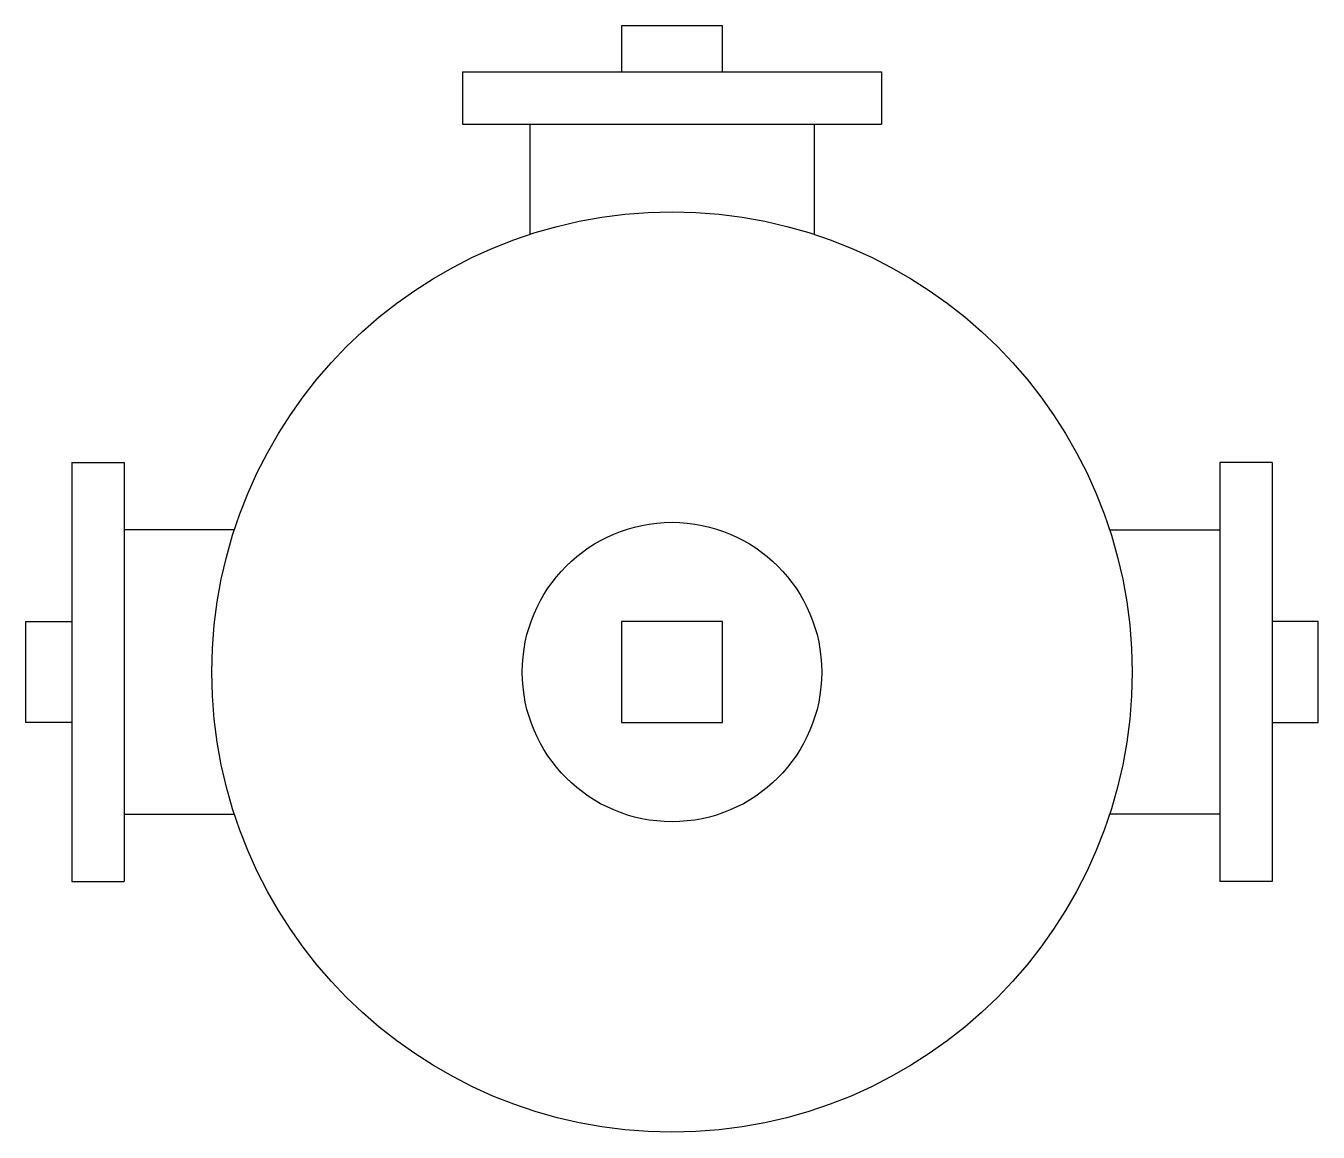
# Model space of a CAD drawing. Extents: x -1.38 to 1.38, y -0.98 to 1.38.
import ezdxf

# ---------------------------------------------------------------- set-up
doc = ezdxf.new("R2010")
doc.units = 0
doc.header["$MEASUREMENT"] = 0

msp = doc.modelspace()

# ---------------------------------------------------------------- linework, layer by layer
for p, q in [((0.1078, 1.3824), (-0.1078, 1.3824)), ((0.1078, 1.2841), (0.1078, 1.3824)), ((-0.4482, 1.2841), (-0.4482, 1.1723)), ((0.4482, 1.2841), (0.4482, 1.1723)), ((-0.3043, 1.1723), (-0.3043, 0.9362)), ((0.3043, 1.1723), (0.3043, 0.9362)), ((-1.2841, 0.4482), (-1.1723, 0.4482)), ((-1.2841, 0.4482), (-1.2841, -0.4482)), ((-1.1723, 0.4482), (-1.1723, -0.4482)), ((1.2841, 0.4482), (1.1723, 0.4482)), ((1.1723, 0.4482), (1.1723, -0.4482)), ((1.2841, 0.4482), (1.2841, -0.4482)), ((-1.1723, 0.3081), (-1.1723, -0.3221)), ((-0.9362, 0.3043), (-1.1723, 0.3043)), ((0.9362, 0.3043), (1.1723, 0.3043)), ((1.1723, 0.3081), (1.1723, -0.3221)), ((-1.3824, 0.1078), (-1.2841, 0.1078)), ((-1.3824, -0.1078), (-1.3824, 0.1078)), ((1.3824, 0.1078), (1.2841, 0.1078)), ((1.3824, -0.1078), (1.3824, 0.1078)), ((-1.2841, -0.1078), (-1.3824, -0.1078)), ((1.2841, -0.1078), (1.3824, -0.1078)), ((-1.1723, -0.3043), (-0.9362, -0.3043)), ((1.1723, -0.3043), (0.9362, -0.3043)), ((-1.2841, -0.4482), (-1.1723, -0.4482)), ((1.2841, -0.4482), (1.1723, -0.4482))]:
    msp.add_line(p, q)
for points in [[(-0.1078, 1.3824), (-0.1078, 1.2841)], [(-0.4482, 1.2841), (0.4482, 1.2841)], [(-0.4482, 1.1723), (0.4482, 1.1723)]]:
    msp.add_lwpolyline(points)
msp.add_lwpolyline([(-0.1078, 0.1078), (-0.1078, -0.1078), (0.1078, -0.1078), (0.1078, 0.1078)], close=True)
for radius in [0.9844, 0.3203]:
    msp.add_circle((0, 0), radius)

doc.saveas('drawing.dxf')
